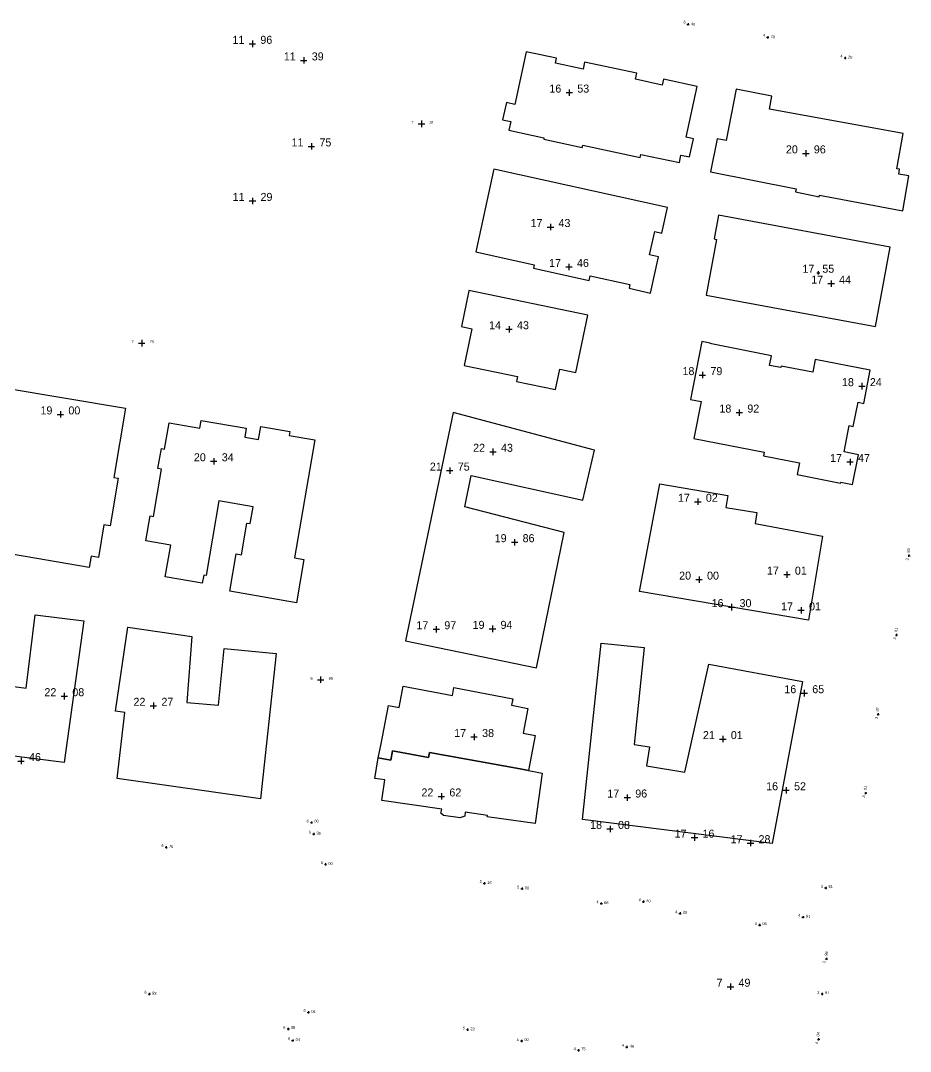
# Model space of a CAD drawing. Header units: inches. Extents: x 179019 to 255520, y 666000 to 809980.
# Drawn here: x 254639.7 to 254750.9, y 809588.6 to 809717.4 of the extents above; entities that cross this region are included whole.
import ezdxf
from ezdxf.enums import TextEntityAlignment as Align

# ---------------------------------------------------------------- set-up
doc = ezdxf.new("R2010")
doc.units = ezdxf.units.IN
doc.header["$MEASUREMENT"] = 0
for name, color, linetype in [('building levels', 6, 'Continuous'), ('orig buildings', 3, 'Continuous'), ('street levels', 5, 'Continuous')]:
    doc.layers.add(name, color=color, linetype=linetype)
doc.styles.add('hebtxt', font='hebtxt')

# ---------------------------------------------------------------- blocks, each defined once
blk = doc.blocks.new('1505')
for points in [[(-0.4, 0), (0.4, 0)], [(0, 0.4), (0, -0.4)]]:
    blk.add_lwpolyline(points)
at = {"style": 'hebtxt'}
blk.add_attdef('METER', text='', height=2, dxfattribs=at).set_placement((-1, 0), align=Align.RIGHT)
blk.add_attdef('CENTIMETER', (1, 0), '', height=2, dxfattribs=at)
blk = doc.blocks.new('1503')
for points in [[(-0.4, 0), (0.4, 0)], [(0, 0.4), (0, -0.4)]]:
    blk.add_lwpolyline(points)
at = {"style": 'hebtxt'}
blk.add_attdef('METER', text='', height=2, dxfattribs=at).set_placement((-1, 0), align=Align.RIGHT)
blk.add_attdef('CENTIMETER', (1, 0), '', height=2, dxfattribs=at)

msp = doc.modelspace()

# ---------------------------------------------------------------- linework, layer by layer
at = {"layer": 'orig buildings'}
for points, elevation in [([(254722.01, 809699.64), (254722.21, 809700.57), (254723.29, 809700.33), (254723.78, 809702.59), (254722.85, 809702.79), (254724.22, 809709.14), (254720.01, 809710.05), (254719.85, 809709.31), (254716.53, 809710.03), (254716.69, 809710.79), (254710.17, 809712.19), (254709.98, 809711.3), (254706.53, 809712.05), (254706.66, 809712.66), (254702.87, 809713.48), (254701.45, 809706.9), (254700.4, 809707.12), (254699.93, 809704.97), (254700.94, 809704.75), (254700.71, 809703.67), (254705.09, 809702.73), (254705.06, 809702.55), (254709.88, 809701.52), (254709.94, 809701.79), (254717.13, 809700.25), (254717.21, 809700.65), (254722.01, 809699.63), (254722.01, 809699.64)], 17.36), ([(254749.91, 809693.62), (254750.69, 809697.96), (254749.42, 809698.19), (254749.53, 809698.8), (254749.17, 809698.87), (254749.97, 809703.28), (254733.26, 809706.29), (254733.56, 809707.94), (254729.12, 809708.81), (254727.86, 809702.38), (254726.72, 809702.6), (254725.91, 809698.46), (254736.6, 809696.36), (254736.52, 809695.96), (254739.49, 809695.37), (254739.53, 809695.58), (254749.91, 809693.62)], 20.54), ([(254698.79, 809698.64), (254696.6, 809688.47), (254703.89, 809686.85), (254703.79, 809686.43), (254710.75, 809684.89), (254710.88, 809685.48), (254715.82, 809684.39), (254715.72, 809683.94), (254718.41, 809683.34), (254719.42, 809687.87), (254718.3, 809688.12), (254718.95, 809691.02), (254719.8, 809690.83), (254720.51, 809694), (254698.83, 809698.82), (254698.79, 809698.64)], 19.09), ([(254695.72, 809683.62), (254694.79, 809679.14), (254696.09, 809678.86), (254695.14, 809674.27), (254701.77, 809672.9), (254701.65, 809672.31), (254706.53, 809671.29), (254707.06, 809673.83), (254709.07, 809673.42), (254710.56, 809680.57), (254695.73, 809683.66), (254695.72, 809683.62)], 17.21), ([(254744.37, 809663.15), (254742.59, 809663.5), (254743.24, 809666.78), (254743.73, 809666.69), (254744.33, 809669.7), (254745.05, 809669.56), (254745.86, 809673.69), (254738.98, 809675.05), (254738.67, 809673.45), (254734.72, 809674.22), (254734.68, 809674.02), (254733.29, 809674.3), (254733.53, 809675.51), (254725.83, 809677.03), (254725.84, 809677.09), (254724.83, 809677.28), (254723.41, 809670.05), (254724.73, 809669.78), (254723.83, 809665.18), (254732.62, 809663.46), (254732.53, 809663), (254737, 809662.12), (254736.71, 809660.68), (254742.14, 809659.61), (254742.17, 809659.73), (254743.64, 809659.43), (254744.37, 809663.15)], 20.69), ([(254636.16, 809662.7), (254637.65, 809671.52), (254652.83, 809668.96), (254651.37, 809660.32), (254651.92, 809660.22), (254650.92, 809654.27), (254650.12, 809654.41), (254649.43, 809650.33), (254648.52, 809650.49), (254648.28, 809649.08), (254633.45, 809651.58), (254633.88, 809654.12), (254634.22, 809654.07), (254634.8, 809657.51), (254634.48, 809657.56), (254635.36, 809662.83)], 20.21), ([(254711.41, 809663.71), (254693.75, 809668.43), (254687.79, 809639.92), (254704.18, 809636.52), (254707.6, 809653.42), (254695.23, 809656.65), (254695.99, 809660.56), (254709.97, 809657.49)], 17.91), ([(254739.91, 809652.97), (254738.13, 809642.47), (254717.04, 809646.05), (254719.57, 809659.52), (254728.05, 809658.07), (254727.8, 809656.57), (254731.69, 809655.91), (254731.46, 809654.56)], 17.91), ([(254647.63, 809642.39), (254645.15, 809624.69), (254627.36, 809626.97), (254629.78, 809644.62), (254636.62, 809643.78), (254635.42, 809634.66), (254640.42, 809634), (254641.54, 809643.16)], 17.62), ([(254737.41, 809634.82), (254733.62, 809614.6), (254709.9, 809617.59), (254712.24, 809639.61), (254717.63, 809639.05), (254716.37, 809626.97), (254718.27, 809626.68), (254717.9, 809624.29), (254722.71, 809623.5), (254725.7, 809637)], 17.56)]:
    msp.add_lwpolyline(points, close=True, dxfattribs=dict(at, elevation=elevation))
for points in [[(254725.37, 809683.07), (254746.5, 809679.14), (254748.35, 809689.07), (254726.9, 809693.07), (254726.34, 809690.1), (254726.66, 809690.04)], [(254671.65, 809638.32), (254669.68, 809620.16), (254651.77, 809622.71), (254652.72, 809630.97), (254651.56, 809631.14), (254653.1, 809641.63), (254661.12, 809640.45), (254660.47, 809632.22), (254664.45, 809631.87), (254665.15, 809638.96)]]:
    msp.add_lwpolyline(points, close=True, dxfattribs=at)
for points in [[(254674.18, 809644.66, 18.73), (254665.85, 809646.09, 18.61), (254666.66, 809650.76, 18.56), (254667.3, 809650.65, 18.6), (254667.98, 809654.61, 18.74), (254668.39, 809654.54, 18.68), (254668.75, 809656.64, 18.59), (254664.5, 809657.38, 21.29), (254662.89, 809648.06, 21.06), (254662.59, 809648.12, 21.12), (254662.41, 809647.09, 21.08), (254657.79, 809647.89, 21.18), (254658.48, 809651.87, 21.19), (254655.38, 809652.41, 21.19), (254655.91, 809655.5, 21.21), (254656.31, 809655.43, 21.21), (254657.32, 809661.33, 21.15), (254656.87, 809661.41, 21.22), (254657.31, 809663.93, 21.26), (254657.69, 809663.86, 21.25), (254658.26, 809667.14, 21.25), (254662.1, 809666.48, 21.26), (254662.27, 809667.44, 21.26), (254667.9, 809666.47, 21.15), (254667.71, 809665.34, 21.11), (254669.45, 809665.04, 18.01), (254669.73, 809666.69, 17.84), (254673.34, 809666.06, 17.81), (254673.25, 809665.55, 17.81), (254676.48, 809665, 17.82), (254673.93, 809650.25, 18.71), (254675.11, 809650.05, 18.71), (254674.18, 809644.66, 18.73)], [(254684.4, 809625.3, 19.91), (254684.7, 809626.83, 19.24), (254685.66, 809631.84, 17.07), (254687.01, 809631.58, 17.1), (254687.52, 809634.25, 17.3), (254693.66, 809633.08, 17.35), (254693.85, 809634.07, 17.36), (254701.19, 809632.66, 17.37), (254701.03, 809631.85, 17.38), (254703.08, 809631.46, 17.19), (254702.5, 809628.37, 17.47), (254703.98, 809628.09, 17.41), (254703.16, 809623.73, 16.95), (254702.13, 809623.91, 21.09), (254690.79, 809625.97, 24.94), (254690.68, 809625.35, 25.58), (254686.17, 809626.15, 25.32), (254685.97, 809625.02, 23.07), (254684.4, 809625.3, 19.91)], [(254698.01, 809617.94, 0), (254698.03, 809618.11, 0), (254695.27, 809618.49, 23.54), (254695.22, 809618, 23.37), (254694.59, 809617.81, 0), (254694.33, 809617.85, 0.01), (254692.85, 809618.04, 0.1), (254692.55, 809618.09, 0.11), (254692.21, 809618.39, 23.48), (254692.32, 809618.9, 23.64), (254684.84, 809619.96, 0), (254685.2, 809622.53, 23.63), (254683.95, 809622.71, 22.9), (254684.4, 809625.3, 19.91), (254685.97, 809625.02, 23.07), (254686.17, 809626.15, 25.32), (254690.68, 809625.35, 25.58), (254690.79, 809625.97, 24.94), (254702.13, 809623.91, 21.09), (254704.89, 809623.39, 23.58), (254703.98, 809617.1, 0), (254698.01, 809617.94, 0)]]:
    msp.add_polyline3d(points, close=True, dxfattribs=at)

# ---------------------------------------------------------------- block references
at = {"layer": 'building levels'}
ref = msp.add_blockref('1505', (254668.67, 809714.46, 11.96), dxfattribs=at)
ref.add_attrib('METER', '11', dxfattribs={"layer": '0', "height": 1, "style": 'hebtxt'}).set_placement((254667.67, 809714.46, 11.96), align=Align.RIGHT)
ref.add_attrib('CENTIMETER', '96', (254669.67, 809714.46, 11.96), dxfattribs={"layer": '0', "height": 1, "style": 'hebtxt'})
ref = msp.add_blockref('1505', (254675.09, 809712.39, 11.39), dxfattribs=at)
ref.add_attrib('METER', '11', dxfattribs={"layer": '0', "height": 1, "style": 'hebtxt'}).set_placement((254674.09, 809712.39, 11.39), align=Align.RIGHT)
ref.add_attrib('CENTIMETER', '39', (254676.09, 809712.39, 11.39), dxfattribs={"layer": '0', "height": 1, "style": 'hebtxt'})
ref = msp.add_blockref('1505', (254708.26, 809708.37, 16.53), dxfattribs=at)
ref.add_attrib('METER', '16', dxfattribs={"layer": '0', "height": 1, "style": 'hebtxt'}).set_placement((254707.26, 809708.37, 16.53), align=Align.RIGHT)
ref.add_attrib('CENTIMETER', '53', (254709.26, 809708.37, 16.53), dxfattribs={"layer": '0', "height": 1, "style": 'hebtxt'})
ref = msp.add_blockref('1505', (254676.05, 809701.65, 11.75), dxfattribs=at)
ref.add_attrib('METER', '11', dxfattribs={"layer": '0', "height": 1, "style": 'hebtxt'}).set_placement((254675.05, 809701.65, 11.75), align=Align.RIGHT)
ref.add_attrib('CENTIMETER', '75', (254677.05, 809701.65, 11.75), dxfattribs={"layer": '0', "height": 1, "style": 'hebtxt'})
ref = msp.add_blockref('1505', (254737.81, 809700.78, 20.96), dxfattribs=at)
ref.add_attrib('METER', '20', dxfattribs={"layer": '0', "height": 1, "style": 'hebtxt'}).set_placement((254736.81, 809700.78, 20.96), align=Align.RIGHT)
ref.add_attrib('CENTIMETER', '96', (254738.81, 809700.78, 20.96), dxfattribs={"layer": '0', "height": 1, "style": 'hebtxt'})
ref = msp.add_blockref('1505', (254668.69, 809694.84, 11.29), dxfattribs=at)
ref.add_attrib('METER', '11', dxfattribs={"layer": '0', "height": 1, "style": 'hebtxt'}).set_placement((254667.69, 809694.84, 11.29), align=Align.RIGHT)
ref.add_attrib('CENTIMETER', '29', (254669.69, 809694.84, 11.29), dxfattribs={"layer": '0', "height": 1, "style": 'hebtxt'})
ref = msp.add_blockref('1505', (254705.91, 809691.58, 17.43), dxfattribs=at)
ref.add_attrib('METER', '17', dxfattribs={"layer": '0', "height": 1, "style": 'hebtxt'}).set_placement((254704.91, 809691.58, 17.43), align=Align.RIGHT)
ref.add_attrib('CENTIMETER', '43', (254706.91, 809691.58, 17.43), dxfattribs={"layer": '0', "height": 1, "style": 'hebtxt'})
ref = msp.add_blockref('1505', (254708.22, 809686.6, 17.46), dxfattribs=at)
ref.add_attrib('METER', '17', dxfattribs={"layer": '0', "height": 1, "style": 'hebtxt'}).set_placement((254707.22, 809686.59, 17.46), align=Align.RIGHT)
ref.add_attrib('CENTIMETER', '46', (254709.22, 809686.59, 17.46), dxfattribs={"layer": '0', "height": 1, "style": 'hebtxt'})
at = {"layer": 'building levels', "xscale": 0.5, "yscale": 0.5, "zscale": 0.5}
msp.add_blockref('1505', (254739.37, 809685.87, 17.55), dxfattribs=at).add_auto_attribs({'METER': '17', 'CENTIMETER': '55'})
at = {"layer": 'building levels'}
ref = msp.add_blockref('1505', (254740.97, 809684.51, 17.44), dxfattribs=at)
ref.add_attrib('METER', '17', dxfattribs={"layer": '0', "height": 1, "style": 'hebtxt'}).set_placement((254739.97, 809684.51, 17.44), align=Align.RIGHT)
ref.add_attrib('CENTIMETER', '44', (254741.97, 809684.51, 17.44), dxfattribs={"layer": '0', "height": 1, "style": 'hebtxt'})
ref = msp.add_blockref('1505', (254700.73, 809678.82, 14.43), dxfattribs=at)
ref.add_attrib('METER', '14', dxfattribs={"layer": '0', "height": 1, "style": 'hebtxt'}).set_placement((254699.73, 809678.82, 14.43), align=Align.RIGHT)
ref.add_attrib('CENTIMETER', '43', (254701.73, 809678.82, 14.43), dxfattribs={"layer": '0', "height": 1, "style": 'hebtxt'})
ref = msp.add_blockref('1505', (254724.89, 809673.09, 18.79), dxfattribs=at)
ref.add_attrib('METER', '18', dxfattribs={"layer": '0', "height": 1, "style": 'hebtxt'}).set_placement((254723.89, 809673.09, 18.79), align=Align.RIGHT)
ref.add_attrib('CENTIMETER', '79', (254725.89, 809673.09, 18.79), dxfattribs={"layer": '0', "height": 1, "style": 'hebtxt'})
ref = msp.add_blockref('1505', (254744.81, 809671.71, 18.24), dxfattribs=at)
ref.add_attrib('METER', '18', dxfattribs={"layer": '0', "height": 1, "style": 'hebtxt'}).set_placement((254743.81, 809671.71, 18.24), align=Align.RIGHT)
ref.add_attrib('CENTIMETER', '24', (254745.81, 809671.71, 18.24), dxfattribs={"layer": '0', "height": 1, "style": 'hebtxt'})
ref = msp.add_blockref('1505', (254729.5, 809668.41, 18.92), dxfattribs=at)
ref.add_attrib('METER', '18', dxfattribs={"layer": '0', "height": 1, "style": 'hebtxt'}).set_placement((254728.5, 809668.41, 18.92), align=Align.RIGHT)
ref.add_attrib('CENTIMETER', '92', (254730.5, 809668.41, 18.92), dxfattribs={"layer": '0', "height": 1, "style": 'hebtxt'})
ref = msp.add_blockref('1505', (254644.69, 809668.18, 19), dxfattribs=at)
ref.add_attrib('METER', '19', dxfattribs={"layer": '0', "height": 1, "style": 'hebtxt'}).set_placement((254643.69, 809668.18, 19), align=Align.RIGHT)
ref.add_attrib('CENTIMETER', '00', (254645.69, 809668.18, 19), dxfattribs={"layer": '0', "height": 1, "style": 'hebtxt'})
ref = msp.add_blockref('1505', (254698.73, 809663.51, 22.43), dxfattribs=at)
ref.add_attrib('METER', '22', dxfattribs={"layer": '0', "height": 1, "style": 'hebtxt'}).set_placement((254697.73, 809663.51, 22.43), align=Align.RIGHT)
ref.add_attrib('CENTIMETER', '43', (254699.73, 809663.51, 22.43), dxfattribs={"layer": '0', "height": 1, "style": 'hebtxt'})
ref = msp.add_blockref('1505', (254663.85, 809662.33, 20.34), dxfattribs=at)
ref.add_attrib('METER', '20', dxfattribs={"layer": '0', "height": 1, "style": 'hebtxt'}).set_placement((254662.85, 809662.33, 20.34), align=Align.RIGHT)
ref.add_attrib('CENTIMETER', '34', (254664.85, 809662.33, 20.34), dxfattribs={"layer": '0', "height": 1, "style": 'hebtxt'})
ref = msp.add_blockref('1505', (254743.33, 809662.25, 17.47), dxfattribs=at)
ref.add_attrib('METER', '17', dxfattribs={"layer": '0', "height": 1, "style": 'hebtxt'}).set_placement((254742.33, 809662.24, 17.47), align=Align.RIGHT)
ref.add_attrib('CENTIMETER', '47', (254744.33, 809662.24, 17.47), dxfattribs={"layer": '0', "height": 1, "style": 'hebtxt'})
ref = msp.add_blockref('1505', (254693.33, 809661.16, 21.75), dxfattribs=at)
ref.add_attrib('METER', '21', dxfattribs={"layer": '0', "height": 1, "style": 'hebtxt'}).set_placement((254692.33, 809661.16, 21.75), align=Align.RIGHT)
ref.add_attrib('CENTIMETER', '75', (254694.33, 809661.16, 21.75), dxfattribs={"layer": '0', "height": 1, "style": 'hebtxt'})
ref = msp.add_blockref('1505', (254724.32, 809657.27, 17.02), dxfattribs=at)
ref.add_attrib('METER', '17', dxfattribs={"layer": '0', "height": 1, "style": 'hebtxt'}).set_placement((254723.32, 809657.27, 17.02), align=Align.RIGHT)
ref.add_attrib('CENTIMETER', '02', (254725.32, 809657.27, 17.02), dxfattribs={"layer": '0', "height": 1, "style": 'hebtxt'})
ref = msp.add_blockref('1505', (254701.43, 809652.22, 19.86), dxfattribs=at)
ref.add_attrib('METER', '19', dxfattribs={"layer": '0', "height": 1, "style": 'hebtxt'}).set_placement((254700.43, 809652.22, 19.86), align=Align.RIGHT)
ref.add_attrib('CENTIMETER', '86', (254702.43, 809652.22, 19.86), dxfattribs={"layer": '0', "height": 1, "style": 'hebtxt'})
ref = msp.add_blockref('1505', (254735.44, 809648.17, 17.01), dxfattribs=at)
ref.add_attrib('METER', '17', dxfattribs={"layer": '0', "height": 1, "style": 'hebtxt'}).set_placement((254734.44, 809648.17, 17.01), align=Align.RIGHT)
ref.add_attrib('CENTIMETER', '01', (254736.44, 809648.17, 17.01), dxfattribs={"layer": '0', "height": 1, "style": 'hebtxt'})
ref = msp.add_blockref('1505', (254724.47, 809647.55, 20), dxfattribs=at)
ref.add_attrib('METER', '20', dxfattribs={"layer": '0', "height": 1, "style": 'hebtxt'}).set_placement((254723.47, 809647.55, 20), align=Align.RIGHT)
ref.add_attrib('CENTIMETER', '00', (254725.47, 809647.55, 20), dxfattribs={"layer": '0', "height": 1, "style": 'hebtxt'})
ref = msp.add_blockref('1505', (254728.53, 809644.11, 16.3), dxfattribs=at)
ref.add_attrib('METER', '16', dxfattribs={"layer": '0', "height": 1, "style": 'hebtxt'}).set_placement((254727.53, 809644.11, 16.3), align=Align.RIGHT)
ref.add_attrib('CENTIMETER', '30', (254729.53, 809644.11, 16.3), dxfattribs={"layer": '0', "height": 1, "style": 'hebtxt'})
ref = msp.add_blockref('1505', (254737.21, 809643.72, 17.01), dxfattribs=at)
ref.add_attrib('METER', '17', dxfattribs={"layer": '0', "height": 1, "style": 'hebtxt'}).set_placement((254736.21, 809643.71, 17.01), align=Align.RIGHT)
ref.add_attrib('CENTIMETER', '01', (254738.21, 809643.71, 17.01), dxfattribs={"layer": '0', "height": 1, "style": 'hebtxt'})
ref = msp.add_blockref('1505', (254691.65, 809641.35, 17.97), dxfattribs=at)
ref.add_attrib('METER', '17', dxfattribs={"layer": '0', "height": 1, "style": 'hebtxt'}).set_placement((254690.65, 809641.35, 17.97), align=Align.RIGHT)
ref.add_attrib('CENTIMETER', '97', (254692.65, 809641.35, 17.97), dxfattribs={"layer": '0', "height": 1, "style": 'hebtxt'})
ref = msp.add_blockref('1505', (254698.67, 809641.4, 19.94), dxfattribs=at)
ref.add_attrib('METER', '19', dxfattribs={"layer": '0', "height": 1, "style": 'hebtxt'}).set_placement((254697.67, 809641.4, 19.94), align=Align.RIGHT)
ref.add_attrib('CENTIMETER', '94', (254699.67, 809641.4, 19.94), dxfattribs={"layer": '0', "height": 1, "style": 'hebtxt'})
ref = msp.add_blockref('1505', (254645.18, 809632.99, 22.08), dxfattribs=at)
ref.add_attrib('METER', '22', dxfattribs={"layer": '0', "height": 1, "style": 'hebtxt'}).set_placement((254644.18, 809632.99, 22.08), align=Align.RIGHT)
ref.add_attrib('CENTIMETER', '08', (254646.18, 809632.99, 22.08), dxfattribs={"layer": '0', "height": 1, "style": 'hebtxt'})
ref = msp.add_blockref('1505', (254737.61, 809633.37, 16.65), dxfattribs=at)
ref.add_attrib('METER', '16', dxfattribs={"layer": '0', "height": 1, "style": 'hebtxt'}).set_placement((254736.61, 809633.36, 16.65), align=Align.RIGHT)
ref.add_attrib('CENTIMETER', '65', (254738.61, 809633.36, 16.65), dxfattribs={"layer": '0', "height": 1, "style": 'hebtxt'})
ref = msp.add_blockref('1505', (254656.31, 809631.79, 22.27), dxfattribs=at)
ref.add_attrib('METER', '22', dxfattribs={"layer": '0', "height": 1, "style": 'hebtxt'}).set_placement((254655.31, 809631.79, 22.27), align=Align.RIGHT)
ref.add_attrib('CENTIMETER', '27', (254657.31, 809631.79, 22.27), dxfattribs={"layer": '0', "height": 1, "style": 'hebtxt'})
ref = msp.add_blockref('1505', (254696.37, 809627.9, 17.38), dxfattribs=at)
ref.add_attrib('METER', '17', dxfattribs={"layer": '0', "height": 1, "style": 'hebtxt'}).set_placement((254695.37, 809627.89, 17.38), align=Align.RIGHT)
ref.add_attrib('CENTIMETER', '38', (254697.37, 809627.89, 17.38), dxfattribs={"layer": '0', "height": 1, "style": 'hebtxt'})
ref = msp.add_blockref('1505', (254727.44, 809627.63, 21.01), dxfattribs=at)
ref.add_attrib('METER', '21', dxfattribs={"layer": '0', "height": 1, "style": 'hebtxt'}).set_placement((254726.44, 809627.63, 21.01), align=Align.RIGHT)
ref.add_attrib('CENTIMETER', '01', (254728.44, 809627.63, 21.01), dxfattribs={"layer": '0', "height": 1, "style": 'hebtxt'})
ref = msp.add_blockref('1505', (254639.77, 809624.89, 18.46), dxfattribs=at)
ref.add_attrib('METER', '18', dxfattribs={"layer": '0', "height": 1, "style": 'hebtxt'}).set_placement((254638.77, 809624.88, 18.46), align=Align.RIGHT)
ref.add_attrib('CENTIMETER', '46', (254640.77, 809624.88, 18.46), dxfattribs={"layer": '0', "height": 1, "style": 'hebtxt'})
ref = msp.add_blockref('1505', (254735.34, 809621.24, 16.52), dxfattribs=at)
ref.add_attrib('METER', '16', dxfattribs={"layer": '0', "height": 1, "style": 'hebtxt'}).set_placement((254734.34, 809621.24, 16.52), align=Align.RIGHT)
ref.add_attrib('CENTIMETER', '52', (254736.34, 809621.24, 16.52), dxfattribs={"layer": '0', "height": 1, "style": 'hebtxt'})
ref = msp.add_blockref('1505', (254692.28, 809620.47, 22.62), dxfattribs=at)
ref.add_attrib('METER', '22', dxfattribs={"layer": '0', "height": 1, "style": 'hebtxt'}).set_placement((254691.28, 809620.47, 22.62), align=Align.RIGHT)
ref.add_attrib('CENTIMETER', '62', (254693.28, 809620.47, 22.62), dxfattribs={"layer": '0', "height": 1, "style": 'hebtxt'})
ref = msp.add_blockref('1505', (254715.5, 809620.33, 17.96), dxfattribs=at)
ref.add_attrib('METER', '17', dxfattribs={"layer": '0', "height": 1, "style": 'hebtxt'}).set_placement((254714.5, 809620.33, 17.96), align=Align.RIGHT)
ref.add_attrib('CENTIMETER', '96', (254716.5, 809620.33, 17.96), dxfattribs={"layer": '0', "height": 1, "style": 'hebtxt'})
ref = msp.add_blockref('1505', (254713.35, 809616.41, 18.08), dxfattribs=at)
ref.add_attrib('METER', '18', dxfattribs={"layer": '0', "height": 1, "style": 'hebtxt'}).set_placement((254712.35, 809616.41, 18.08), align=Align.RIGHT)
ref.add_attrib('CENTIMETER', '08', (254714.35, 809616.41, 18.08), dxfattribs={"layer": '0', "height": 1, "style": 'hebtxt'})
ref = msp.add_blockref('1505', (254723.9, 809615.33, 17.16), dxfattribs=at)
ref.add_attrib('METER', '17', dxfattribs={"layer": '0', "height": 1, "style": 'hebtxt'}).set_placement((254722.9, 809615.32, 17.16), align=Align.RIGHT)
ref.add_attrib('CENTIMETER', '16', (254724.9, 809615.32, 17.16), dxfattribs={"layer": '0', "height": 1, "style": 'hebtxt'})
ref = msp.add_blockref('1505', (254730.9, 809614.64, 17.28), dxfattribs=at)
ref.add_attrib('METER', '17', dxfattribs={"layer": '0', "height": 1, "style": 'hebtxt'}).set_placement((254729.9, 809614.63, 17.28), align=Align.RIGHT)
ref.add_attrib('CENTIMETER', '28', (254731.9, 809614.63, 17.28), dxfattribs={"layer": '0', "height": 1, "style": 'hebtxt'})
ref = msp.add_blockref('1505', (254728.4, 809596.71, 7.49), dxfattribs=at)
ref.add_attrib('METER', '7', dxfattribs={"layer": '0', "height": 1, "style": 'hebtxt'}).set_placement((254727.4, 809596.71, 7.49), align=Align.RIGHT)
ref.add_attrib('CENTIMETER', '49', (254729.4, 809596.71, 7.49), dxfattribs={"layer": '0', "height": 1, "style": 'hebtxt'})
at = {"layer": 'street levels'}
ref = msp.add_blockref('1503', (254723.09, 809716.9), dxfattribs=dict(at, xscale=0.35, yscale=0.35, zscale=0.35, rotation=347.6341255016716))
ref.add_attrib('METER', '5', dxfattribs={"layer": '0', "height": 0.35, "rotation": 347.6341, "style": 'hebtxt'}).set_placement((254722.75, 809716.97), align=Align.RIGHT)
ref.add_attrib('CENTIMETER', '40', (254723.43, 809716.82), dxfattribs={"layer": '0', "height": 0.35, "rotation": 347.6341, "style": 'hebtxt'})
ref = msp.add_blockref('1503', (254733.04, 809715.28), dxfattribs=dict(at, xscale=0.35, yscale=0.35, zscale=0.35, rotation=349.2846504282581))
ref.add_attrib('METER', '4', dxfattribs={"layer": '0', "height": 0.35, "rotation": 349.2847, "style": 'hebtxt'}).set_placement((254732.69, 809715.34), align=Align.RIGHT)
ref.add_attrib('CENTIMETER', '78', (254733.38, 809715.21), dxfattribs={"layer": '0', "height": 0.35, "rotation": 349.2847, "style": 'hebtxt'})
ref = msp.add_blockref('1503', (254742.72, 809712.7), dxfattribs=dict(at, xscale=0.35, yscale=0.35, zscale=0.35, rotation=353.0350276508057))
ref.add_attrib('METER', '4', dxfattribs={"layer": '0', "height": 0.35, "rotation": 353.035, "style": 'hebtxt'}).set_placement((254742.37, 809712.74), align=Align.RIGHT)
ref.add_attrib('CENTIMETER', '20', (254743.06, 809712.66), dxfattribs={"layer": '0', "height": 0.35, "rotation": 353.035, "style": 'hebtxt'})
ref = msp.add_blockref('1503', (254689.8, 809704.47, 7.31), dxfattribs=at)
ref.add_attrib('METER', '7', dxfattribs={"layer": '0', "height": 0.35, "style": 'hebtxt'}).set_placement((254688.8, 809704.47, 7.31), align=Align.RIGHT)
ref.add_attrib('CENTIMETER', '31', (254690.8, 809704.47, 7.31), dxfattribs={"layer": '0', "height": 0.35, "style": 'hebtxt'})
ref = msp.add_blockref('1503', (254654.85, 809677.08, 7.75), dxfattribs=at)
ref.add_attrib('METER', '7', dxfattribs={"layer": '0', "height": 0.35, "style": 'hebtxt'}).set_placement((254653.85, 809677.08, 7.75), align=Align.RIGHT)
ref.add_attrib('CENTIMETER', '75', (254655.85, 809677.08, 7.75), dxfattribs={"layer": '0', "height": 0.35, "style": 'hebtxt'})
ref = msp.add_blockref('1503', (254750.71, 809650.55), dxfattribs=dict(at, xscale=0.35, yscale=0.35, zscale=0.35, rotation=81.78899948040706))
ref.add_attrib('METER', '3', dxfattribs={"layer": '0', "height": 0.35, "rotation": 81.789, "style": 'hebtxt'}).set_placement((254750.66, 809650.2), align=Align.RIGHT)
ref.add_attrib('CENTIMETER', '83', (254750.76, 809650.9), dxfattribs={"layer": '0', "height": 0.35, "rotation": 81.789, "style": 'hebtxt'})
ref = msp.add_blockref('1503', (254749.14, 809640.64), dxfattribs=dict(at, xscale=0.35, yscale=0.35, zscale=0.35, rotation=80.22244901442407))
ref.add_attrib('METER', '3', dxfattribs={"layer": '0', "height": 0.35, "rotation": 80.2224, "style": 'hebtxt'}).set_placement((254749.09, 809640.3), align=Align.RIGHT)
ref.add_attrib('CENTIMETER', '81', (254749.21, 809640.99), dxfattribs={"layer": '0', "height": 0.35, "rotation": 80.2224, "style": 'hebtxt'})
ref = msp.add_blockref('1503', (254677.2, 809635.05, 6.85), dxfattribs=at)
ref.add_attrib('METER', '6', dxfattribs={"layer": '0', "height": 0.35, "style": 'hebtxt'}).set_placement((254676.2, 809635.05, 6.85), align=Align.RIGHT)
ref.add_attrib('CENTIMETER', '85', (254678.2, 809635.05, 6.85), dxfattribs={"layer": '0', "height": 0.35, "style": 'hebtxt'})
ref = msp.add_blockref('1503', (254746.85, 809630.72), dxfattribs=dict(at, xscale=0.35, yscale=0.35, zscale=0.35, rotation=82.65875370689653))
ref.add_attrib('METER', '3', dxfattribs={"layer": '0', "height": 0.35, "rotation": 82.6588, "style": 'hebtxt'}).set_placement((254746.8, 809630.37), align=Align.RIGHT)
ref.add_attrib('CENTIMETER', '87', (254746.89, 809631.06), dxfattribs={"layer": '0', "height": 0.35, "rotation": 82.6588, "style": 'hebtxt'})
ref = msp.add_blockref('1503', (254745.3, 809620.9), dxfattribs=dict(at, xscale=0.3500000000000001, yscale=0.3500000000000001, zscale=0.3500000000000001, rotation=77.9490646777797))
ref.add_attrib('METER', '3', dxfattribs={"layer": '0', "height": 0.35, "rotation": 77.9491, "style": 'hebtxt'}).set_placement((254745.23, 809620.56), align=Align.RIGHT)
ref.add_attrib('CENTIMETER', '91', (254745.37, 809621.24), dxfattribs={"layer": '0', "height": 0.35, "rotation": 77.9491, "style": 'hebtxt'})
ref = msp.add_blockref('1503', (254676.06, 809617.21), dxfattribs=dict(at, xscale=0.35, yscale=0.35, zscale=0.35))
ref.add_attrib('METER', '6', dxfattribs={"layer": '0', "height": 0.35, "style": 'hebtxt'}).set_placement((254675.71, 809617.21), align=Align.RIGHT)
ref.add_attrib('CENTIMETER', '00', (254676.41, 809617.21), dxfattribs={"layer": '0', "height": 0.35, "style": 'hebtxt'})
ref = msp.add_blockref('1503', (254676.32, 809615.77), dxfattribs=dict(at, xscale=0.35, yscale=0.35, zscale=0.35, rotation=353.6289703270465))
ref.add_attrib('METER', '5', dxfattribs={"layer": '0', "height": 0.35, "rotation": 353.629, "style": 'hebtxt'}).set_placement((254675.97, 809615.81), align=Align.RIGHT)
ref.add_attrib('CENTIMETER', '95', (254676.67, 809615.73), dxfattribs={"layer": '0', "height": 0.35, "rotation": 353.629, "style": 'hebtxt'})
ref = msp.add_blockref('1503', (254657.9, 809614.12), dxfattribs=dict(at, xscale=0.35, yscale=0.35, zscale=0.35, rotation=353.4434788158686))
ref.add_attrib('METER', '6', dxfattribs={"layer": '0', "height": 0.35, "rotation": 353.4435, "style": 'hebtxt'}).set_placement((254657.55, 809614.16), align=Align.RIGHT)
ref.add_attrib('CENTIMETER', '76', (254658.25, 809614.08), dxfattribs={"layer": '0', "height": 0.35, "rotation": 353.4435, "style": 'hebtxt'})
ref = msp.add_blockref('1503', (254677.81, 809611.99), dxfattribs=dict(at, xscale=0.35, yscale=0.35, zscale=0.35, rotation=353.4434788159028))
ref.add_attrib('METER', '6', dxfattribs={"layer": '0', "height": 0.35, "rotation": 353.4435, "style": 'hebtxt'}).set_placement((254677.46, 809612.03), align=Align.RIGHT)
ref.add_attrib('CENTIMETER', '00', (254678.15, 809611.95), dxfattribs={"layer": '0', "height": 0.35, "rotation": 353.4435, "style": 'hebtxt'})
ref = msp.add_blockref('1503', (254697.66, 809609.62), dxfattribs=dict(at, xscale=0.35, yscale=0.35, zscale=0.35, rotation=353.4434788158289))
ref.add_attrib('METER', '5', dxfattribs={"layer": '0', "height": 0.35, "rotation": 353.4435, "style": 'hebtxt'}).set_placement((254697.31, 809609.65), align=Align.RIGHT)
ref.add_attrib('CENTIMETER', '16', (254698, 809609.57), dxfattribs={"layer": '0', "height": 0.35, "rotation": 353.4435, "style": 'hebtxt'})
ref = msp.add_blockref('1503', (254702.35, 809608.94), dxfattribs=dict(at, xscale=0.35, yscale=0.35, zscale=0.35, rotation=354.3965755389752))
ref.add_attrib('METER', '5', dxfattribs={"layer": '0', "height": 0.35, "rotation": 354.3966, "style": 'hebtxt'}).set_placement((254702, 809608.97), align=Align.RIGHT)
ref.add_attrib('CENTIMETER', '00', (254702.7, 809608.9), dxfattribs={"layer": '0', "height": 0.35, "rotation": 354.3966, "style": 'hebtxt'})
ref = msp.add_blockref('1503', (254740.29, 809609.05, 3.91), dxfattribs=dict(at, xscale=0.35, yscale=0.35, zscale=0.35))
ref.add_attrib('METER', '3', dxfattribs={"layer": '0', "height": 0.35, "style": 'hebtxt'}).set_placement((254739.94, 809609.05, 3.91), align=Align.RIGHT)
ref.add_attrib('CENTIMETER', '91', (254740.64, 809609.05, 3.91), dxfattribs={"layer": '0', "height": 0.35, "style": 'hebtxt'})
ref = msp.add_blockref('1503', (254712.25, 809607.1), dxfattribs=dict(at, xscale=0.35, yscale=0.35, zscale=0.35, rotation=354.7831419385379))
ref.add_attrib('METER', '4', dxfattribs={"layer": '0', "height": 0.35, "rotation": 354.7831, "style": 'hebtxt'}).set_placement((254711.9, 809607.13), align=Align.RIGHT)
ref.add_attrib('CENTIMETER', '66', (254712.6, 809607.06), dxfattribs={"layer": '0', "height": 0.35, "rotation": 354.7831, "style": 'hebtxt'})
ref = msp.add_blockref('1503', (254717.51, 809607.33), dxfattribs=dict(at, xscale=0.35, yscale=0.35, zscale=0.35, rotation=353.4434788159089))
ref.add_attrib('METER', '4', dxfattribs={"layer": '0', "height": 0.35, "rotation": 353.4435, "style": 'hebtxt'}).set_placement((254717.16, 809607.37), align=Align.RIGHT)
ref.add_attrib('CENTIMETER', '40', (254717.86, 809607.29), dxfattribs={"layer": '0', "height": 0.35, "rotation": 353.4435, "style": 'hebtxt'})
ref = msp.add_blockref('1503', (254722.1, 809605.86), dxfattribs=dict(at, xscale=0.35, yscale=0.35, zscale=0.35, rotation=357.1322126708774))
ref.add_attrib('METER', '4', dxfattribs={"layer": '0', "height": 0.35, "rotation": 357.1322, "style": 'hebtxt'}).set_placement((254721.75, 809605.88), align=Align.RIGHT)
ref.add_attrib('CENTIMETER', '29', (254722.45, 809605.84), dxfattribs={"layer": '0', "height": 0.35, "rotation": 357.1322, "style": 'hebtxt'})
ref = msp.add_blockref('1503', (254737.45, 809605.39), dxfattribs=dict(at, xscale=0.35, yscale=0.35, zscale=0.35, rotation=353.4434788159089))
ref.add_attrib('METER', '4', dxfattribs={"layer": '0', "height": 0.35, "rotation": 353.4435, "style": 'hebtxt'}).set_placement((254737.1, 809605.43), align=Align.RIGHT)
ref.add_attrib('CENTIMETER', '91', (254737.8, 809605.35), dxfattribs={"layer": '0', "height": 0.35, "rotation": 353.4435, "style": 'hebtxt'})
ref = msp.add_blockref('1503', (254732.03, 809604.41), dxfattribs=dict(at, xscale=0.35, yscale=0.35, zscale=0.35))
ref.add_attrib('METER', '4', dxfattribs={"layer": '0', "height": 0.35, "style": 'hebtxt'}).set_placement((254731.68, 809604.41), align=Align.RIGHT)
ref.add_attrib('CENTIMETER', '05', (254732.38, 809604.41), dxfattribs={"layer": '0', "height": 0.35, "style": 'hebtxt'})
ref = msp.add_blockref('1503', (254740.39, 809600.2), dxfattribs=dict(at, xscale=0.35, yscale=0.35, zscale=0.35, rotation=75.74728032024943))
ref.add_attrib('METER', '3', dxfattribs={"layer": '0', "height": 0.35, "rotation": 75.7473, "style": 'hebtxt'}).set_placement((254740.3, 809599.86), align=Align.RIGHT)
ref.add_attrib('CENTIMETER', '98', (254740.48, 809600.54), dxfattribs={"layer": '0', "height": 0.35, "rotation": 75.7473, "style": 'hebtxt'})
ref = msp.add_blockref('1503', (254655.79, 809595.79), dxfattribs=dict(at, xscale=0.35, yscale=0.35, zscale=0.35, rotation=353.4434788158686))
ref.add_attrib('METER', '6', dxfattribs={"layer": '0', "height": 0.35, "rotation": 353.4435, "style": 'hebtxt'}).set_placement((254655.44, 809595.83), align=Align.RIGHT)
ref.add_attrib('CENTIMETER', '83', (254656.14, 809595.75), dxfattribs={"layer": '0', "height": 0.35, "rotation": 353.4435, "style": 'hebtxt'})
ref = msp.add_blockref('1503', (254739.85, 809595.8), dxfattribs=dict(at, xscale=0.35, yscale=0.35, zscale=0.35))
ref.add_attrib('METER', '3', dxfattribs={"layer": '0', "height": 0.35, "style": 'hebtxt'}).set_placement((254739.5, 809595.8), align=Align.RIGHT)
ref.add_attrib('CENTIMETER', '97', (254740.2, 809595.8), dxfattribs={"layer": '0', "height": 0.35, "style": 'hebtxt'})
ref = msp.add_blockref('1503', (254675.66, 809593.52), dxfattribs=dict(at, xscale=0.35, yscale=0.35, zscale=0.35, rotation=353.4434788159028))
ref.add_attrib('METER', '6', dxfattribs={"layer": '0', "height": 0.35, "rotation": 353.4435, "style": 'hebtxt'}).set_placement((254675.31, 809593.56), align=Align.RIGHT)
ref.add_attrib('CENTIMETER', '04', (254676.01, 809593.48), dxfattribs={"layer": '0', "height": 0.35, "rotation": 353.4435, "style": 'hebtxt'})
ref = msp.add_blockref('1503', (254673.15, 809591.44), dxfattribs=dict(at, xscale=0.35, yscale=0.35, zscale=0.35))
ref.add_attrib('METER', '6', dxfattribs={"layer": '0', "height": 0.35, "style": 'hebtxt'}).set_placement((254672.8, 809591.44), align=Align.RIGHT)
ref.add_attrib('CENTIMETER', '09', (254673.5, 809591.44), dxfattribs={"layer": '0', "height": 0.35, "style": 'hebtxt'})
ref = msp.add_blockref('1503', (254695.54, 809591.34), dxfattribs=dict(at, xscale=0.35, yscale=0.35, zscale=0.35, rotation=353.4434788158289))
ref.add_attrib('METER', '5', dxfattribs={"layer": '0', "height": 0.35, "rotation": 353.4435, "style": 'hebtxt'}).set_placement((254695.2, 809591.37), align=Align.RIGHT)
ref.add_attrib('CENTIMETER', '23', (254695.89, 809591.29), dxfattribs={"layer": '0', "height": 0.35, "rotation": 353.4435, "style": 'hebtxt'})
ref = msp.add_blockref('1503', (254739.42, 809590.13), dxfattribs=dict(at, xscale=0.35, yscale=0.35, zscale=0.35, rotation=80.54117637656618))
ref.add_attrib('METER', '4', dxfattribs={"layer": '0', "height": 0.35, "rotation": 80.5412, "style": 'hebtxt'}).set_placement((254739.36, 809589.78), align=Align.RIGHT)
ref.add_attrib('CENTIMETER', '04', (254739.47, 809590.47), dxfattribs={"layer": '0', "height": 0.35, "rotation": 80.5412, "style": 'hebtxt'})
ref = msp.add_blockref('1503', (254673.71, 809589.99), dxfattribs=dict(at, xscale=0.35, yscale=0.35, zscale=0.35, rotation=354.1710156108728))
ref.add_attrib('METER', '6', dxfattribs={"layer": '0', "height": 0.35, "rotation": 354.171, "style": 'hebtxt'}).set_placement((254673.37, 809590.02), align=Align.RIGHT)
ref.add_attrib('CENTIMETER', '04', (254674.06, 809589.95), dxfattribs={"layer": '0', "height": 0.35, "rotation": 354.171, "style": 'hebtxt'})
ref = msp.add_blockref('1503', (254702.3, 809589.93), dxfattribs=dict(at, xscale=0.35, yscale=0.35, zscale=0.35))
ref.add_attrib('METER', '5', dxfattribs={"layer": '0', "height": 0.35, "style": 'hebtxt'}).set_placement((254701.95, 809589.93), align=Align.RIGHT)
ref.add_attrib('CENTIMETER', '00', (254702.65, 809589.93), dxfattribs={"layer": '0', "height": 0.35, "style": 'hebtxt'})
ref = msp.add_blockref('1503', (254715.44, 809589.17), dxfattribs=dict(at, xscale=0.35, yscale=0.35, zscale=0.35, rotation=353.4434788159089))
ref.add_attrib('METER', '4', dxfattribs={"layer": '0', "height": 0.35, "rotation": 353.4435, "style": 'hebtxt'}).set_placement((254715.09, 809589.21), align=Align.RIGHT)
ref.add_attrib('CENTIMETER', '46', (254715.79, 809589.13), dxfattribs={"layer": '0', "height": 0.35, "rotation": 353.4435, "style": 'hebtxt'})
ref = msp.add_blockref('1503', (254709.41, 809588.77), dxfattribs=dict(at, xscale=0.35, yscale=0.35, zscale=0.35))
ref.add_attrib('METER', '4', dxfattribs={"layer": '0', "height": 0.35, "style": 'hebtxt'}).set_placement((254709.06, 809588.77), align=Align.RIGHT)
ref.add_attrib('CENTIMETER', '75', (254709.76, 809588.77), dxfattribs={"layer": '0', "height": 0.35, "style": 'hebtxt'})

doc.saveas('drawing.dxf')
